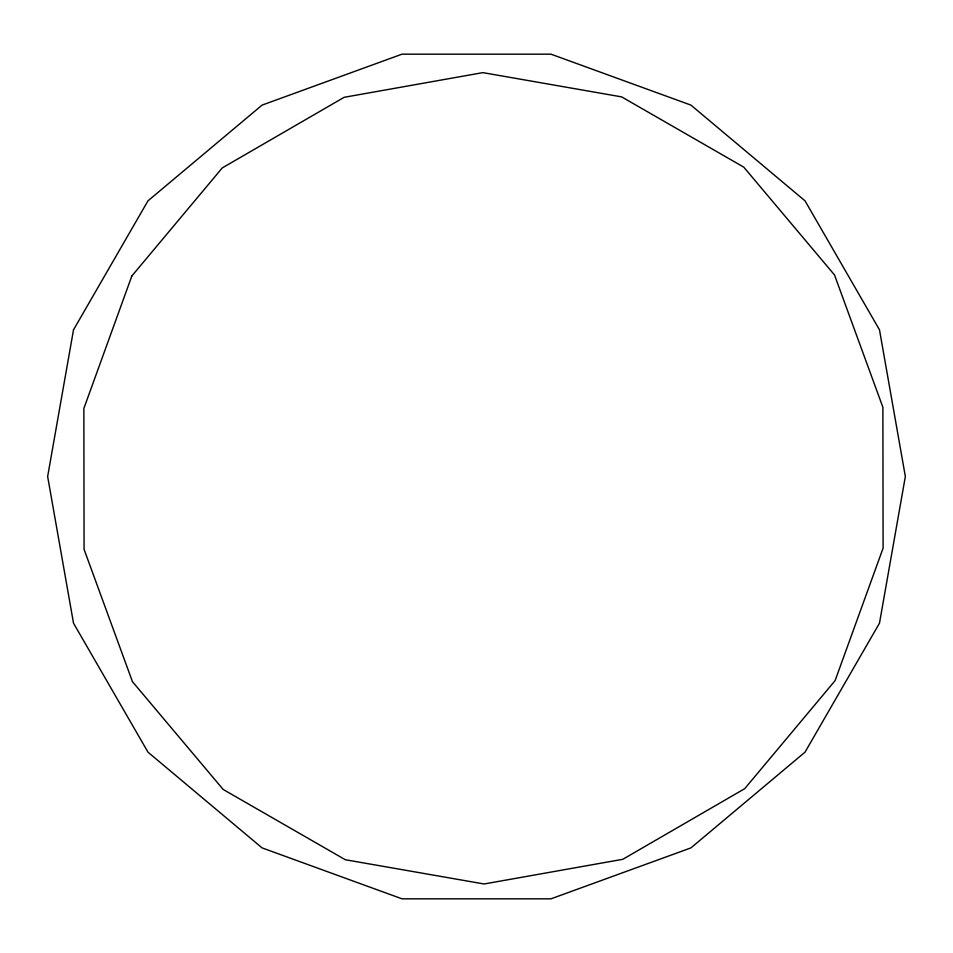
<?xml version="1.0" encoding="UTF-8"?>
<svg xmlns="http://www.w3.org/2000/svg" width="953" height="953" viewBox="0 0 953 953"><rect width="100%" height="100%" fill="white"/><g stroke="black" fill="none" stroke-linecap="round" stroke-linejoin="round"><path stroke-width="1.43" d="M73.512 329.821L47.65 476.5L73.512 623.179L147.977 752.155L262.075 847.896L402.035 898.834L550.965 898.834L690.925 847.896L805.023 752.155L879.488 623.179L905.35 476.5L879.488 329.821L805.023 200.845L690.925 105.104L550.965 54.166L402.035 54.166L262.075 105.104L147.977 200.845L73.512 329.821M131.848 275.989L83.864 408.456L84.067 549.345L132.455 681.669L223.181 789.465L345.296 859.725L484.088 883.979L622.797 859.308L744.71 788.679L835.102 680.621L883.097 548.154L882.883 407.265L834.506 274.94L743.781 167.156L621.654 96.884L482.873 72.631L344.164 97.301L222.252 167.931L131.848 275.989"/></g></svg>
